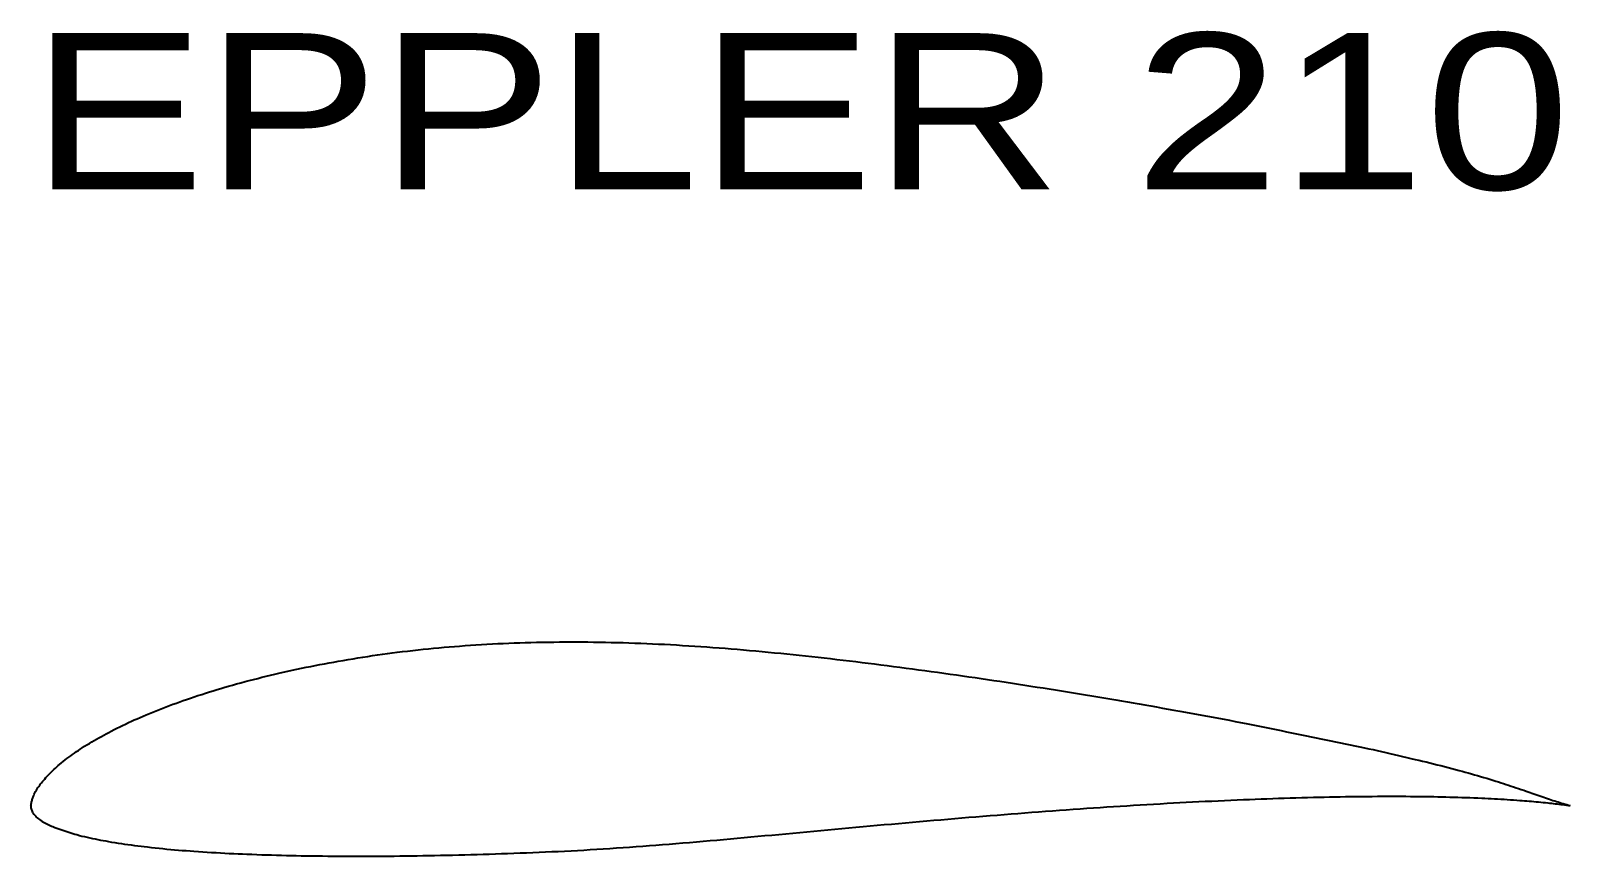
# Model space of a CAD drawing. Extents: x 0.04 to 8.04, y 0.05 to 4.34.
import ezdxf
from ezdxf.enums import TextEntityAlignment as Align

# ---------------------------------------------------------------- set-up
doc = ezdxf.new("R2010")
doc.units = 0
doc.layers.get('0').update_dxf_attribs({"linetype": 'CONTINUOUS'})

msp = doc.modelspace()

# ---------------------------------------------------------------- linework, layer by layer
at = {"color": 3, "linetype": 'CONTINUOUS'}
for points in [[(0.0386, 0.3146), (0.0397, 0.3191), (0.0408, 0.3236), (0.0419, 0.3281), (0.043, 0.3326), (0.0442, 0.3371), (0.0454, 0.3415), (0.0466, 0.346), (0.0479, 0.3504), (0.0493, 0.3548), (0.0508, 0.3591), (0.0523, 0.3634), (0.054, 0.3677), (0.057, 0.3747), (0.0603, 0.3816), (0.0639, 0.3884), (0.0676, 0.3951), (0.0717, 0.4016), (0.0759, 0.4081), (0.0803, 0.4145), (0.0848, 0.4208), (0.0895, 0.4269), (0.0943, 0.433), (0.0993, 0.4391), (0.1043, 0.445), (0.1108, 0.4525), (0.1174, 0.46), (0.1241, 0.4673), (0.1309, 0.4745), (0.1379, 0.4816), (0.1449, 0.4886), (0.1519, 0.4955), (0.1591, 0.5023), (0.1664, 0.509), (0.1737, 0.5156), (0.1811, 0.5222), (0.1886, 0.5286), (0.1979, 0.5364), (0.2073, 0.5441), (0.2168, 0.5517), (0.2264, 0.5591), (0.2361, 0.5664), (0.2459, 0.5737), (0.2558, 0.5808), (0.2657, 0.5878), (0.2758, 0.5948), (0.2859, 0.6016), (0.296, 0.6084), (0.3062, 0.615), (0.3184, 0.6228), (0.3306, 0.6305), (0.3429, 0.638), (0.3553, 0.6455), (0.3677, 0.6528), (0.3802, 0.6601), (0.3928, 0.6672), (0.4054, 0.6743), (0.418, 0.6812), (0.4307, 0.6881), (0.4435, 0.6948), (0.4563, 0.7015), (0.4711, 0.7091), (0.486, 0.7166), (0.5009, 0.724), (0.5159, 0.7312), (0.531, 0.7384), (0.5461, 0.7454), (0.5612, 0.7524), (0.5764, 0.7593), (0.5916, 0.7661), (0.6069, 0.7727), (0.6222, 0.7793), (0.6375, 0.7858), (0.6549, 0.7931), (0.6723, 0.8002), (0.6897, 0.8072), (0.7072, 0.8141), (0.7247, 0.821), (0.7422, 0.8277), (0.7598, 0.8343), (0.7774, 0.8409), (0.7951, 0.8473), (0.8128, 0.8536), (0.8305, 0.8599), (0.8483, 0.8661), (0.868, 0.8728), (0.8877, 0.8794), (0.9074, 0.886), (0.9272, 0.8924), (0.9471, 0.8987), (0.9669, 0.905), (0.9868, 0.9111), (1.0067, 0.9171), (1.0267, 0.9231), (1.0467, 0.929), (1.0667, 0.9347), (1.0867, 0.9404), (1.1085, 0.9465), (1.1304, 0.9525), (1.1523, 0.9584), (1.1742, 0.9642), (1.1961, 0.9699), (1.2181, 0.9755), (1.2401, 0.981), (1.2621, 0.9864), (1.2842, 0.9917), (1.3062, 0.9969), (1.3283, 1.0021), (1.3504, 1.0071), (1.3742, 1.0125), (1.3979, 1.0177), (1.4217, 1.0228), (1.4456, 1.0279), (1.4694, 1.0328), (1.4933, 1.0376), (1.5172, 1.0424), (1.5411, 1.047), (1.565, 1.0516), (1.589, 1.056), (1.6129, 1.0604), (1.6369, 1.0647), (1.6623, 1.0691), (1.6878, 1.0734), (1.7133, 1.0776), (1.7388, 1.0817), (1.7643, 1.0857), (1.7898, 1.0896), (1.8153, 1.0934), (1.8409, 1.0971), (1.8665, 1.1007), (1.892, 1.1042), (1.9176, 1.1075), (1.9433, 1.1108), (1.9702, 1.1142), (1.9972, 1.1174), (2.0241, 1.1205), (2.0511, 1.1235), (2.0781, 1.1264), (2.1052, 1.1291), (2.1322, 1.1318), (2.1592, 1.1344), (2.1863, 1.1368), (2.2133, 1.1391), (2.2404, 1.1414), (2.2675, 1.1435), (2.2958, 1.1456), (2.3242, 1.1476), (2.3525, 1.1494), (2.3809, 1.1512), (2.4093, 1.1528), (2.4377, 1.1544), (2.4661, 1.1558), (2.4945, 1.1571), (2.5229, 1.1583), (2.5513, 1.1594), (2.5797, 1.1604), (2.6081, 1.1613), (2.6377, 1.1621), (2.6673, 1.1628), (2.6969, 1.1635), (2.7266, 1.164), (2.7562, 1.1643), (2.7858, 1.1646), (2.8154, 1.1648), (2.845, 1.1649), (2.8746, 1.1649), (2.9042, 1.1647), (2.9338, 1.1645), (2.9634, 1.1642), (2.9941, 1.1637), (3.0248, 1.1632), (3.0555, 1.1626), (3.0862, 1.1618), (3.1169, 1.1609), (3.1476, 1.16), (3.1782, 1.1589), (3.2089, 1.1578), (3.2396, 1.1566), (3.2702, 1.1552), (3.3009, 1.1538), (3.3316, 1.1523), (3.3632, 1.1506), (3.3947, 1.1489), (3.4263, 1.147), (3.4579, 1.1451), (3.4895, 1.143), (3.521, 1.1409), (3.5526, 1.1387), (3.5841, 1.1365), (3.6157, 1.1341), (3.6472, 1.1316), (3.6787, 1.1291), (3.7102, 1.1265), (3.7425, 1.1238), (3.7748, 1.1209), (3.8071, 1.118), (3.8394, 1.1151), (3.8717, 1.112), (3.9039, 1.1089), (3.9362, 1.1057), (3.9685, 1.1025), (4.0007, 1.0991), (4.0329, 1.0958), (4.0652, 1.0923), (4.0974, 1.0888), (4.1301, 1.0852), (4.1628, 1.0816), (4.1955, 1.0778), (4.2282, 1.0741), (4.2609, 1.0702), (4.2936, 1.0664), (4.3263, 1.0624), (4.3589, 1.0585), (4.3916, 1.0544), (4.4242, 1.0504), (4.4569, 1.0463), (4.4895, 1.0421), (4.5222, 1.0379), (4.555, 1.0336), (4.5877, 1.0293), (4.6204, 1.025), (4.6531, 1.0206), (4.6857, 1.0162), (4.7184, 1.0117), (4.7511, 1.0072), (4.7838, 1.0027), (4.8164, 0.9981), (4.8491, 0.9935), (4.8817, 0.9888), (4.914, 0.9842), (4.9464, 0.9795), (4.9787, 0.9747), (5.011, 0.9699), (5.0432, 0.9651), (5.0755, 0.9603), (5.1078, 0.9554), (5.1401, 0.9505), (5.1724, 0.9455), (5.2046, 0.9406), (5.2369, 0.9355), (5.2691, 0.9305), (5.3006, 0.9255), (5.3322, 0.9205), (5.3637, 0.9155), (5.3952, 0.9105), (5.4266, 0.9054), (5.4581, 0.9003), (5.4896, 0.8951), (5.5211, 0.8899), (5.5526, 0.8847), (5.584, 0.8795), (5.6155, 0.8742), (5.6469, 0.8689), (5.6773, 0.8637), (5.7076, 0.8585), (5.7379, 0.8533), (5.7682, 0.8481), (5.7985, 0.8428), (5.8288, 0.8375), (5.8591, 0.8322), (5.8894, 0.8269), (5.9197, 0.8215), (5.9499, 0.8161), (5.9802, 0.8107), (6.0105, 0.8053), (6.0393, 0.8001), (6.068, 0.7949), (6.0968, 0.7897), (6.1255, 0.7844), (6.1542, 0.7791), (6.183, 0.7738), (6.2117, 0.7685), (6.2404, 0.7631), (6.2691, 0.7576), (6.2978, 0.7521), (6.3265, 0.7466), (6.3552, 0.7409), (6.3813, 0.7358), (6.4075, 0.7306), (6.4336, 0.7253), (6.4597, 0.72), (6.4858, 0.7147), (6.512, 0.7093), (6.5381, 0.704), (6.5642, 0.6986), (6.5903, 0.6932), (6.6164, 0.6879), (6.6425, 0.6825), (6.6687, 0.6772), (6.6938, 0.672), (6.719, 0.6669), (6.7442, 0.6618), (6.7694, 0.6567), (6.7946, 0.6516), (6.8198, 0.6464), (6.845, 0.6413), (6.8702, 0.6361), (6.8954, 0.6308), (6.9205, 0.6256)], [(6.9205, 0.6256), (6.9457, 0.6202), (6.9708, 0.6149), (6.9928, 0.6101), (7.0148, 0.6053), (7.0367, 0.6004), (7.0587, 0.5955), (7.0806, 0.5906), (7.1025, 0.5856), (7.1244, 0.5806), (7.1463, 0.5755), (7.1682, 0.5704), (7.1901, 0.5652), (7.212, 0.5601), (7.2338, 0.5548), (7.2529, 0.5503), (7.2719, 0.5457), (7.291, 0.5411), (7.31, 0.5364), (7.329, 0.5317), (7.3481, 0.527), (7.3671, 0.5222), (7.386, 0.5173), (7.405, 0.5124), (7.424, 0.5075), (7.4429, 0.5025), (7.4619, 0.4974), (7.4779, 0.493), (7.494, 0.4886), (7.51, 0.4842), (7.526, 0.4796), (7.542, 0.4751), (7.558, 0.4704), (7.574, 0.4658), (7.59, 0.461), (7.6059, 0.4563), (7.6218, 0.4514), (7.6377, 0.4465), (7.6536, 0.4416), (7.6668, 0.4374), (7.6799, 0.4332), (7.693, 0.429), (7.7061, 0.4247), (7.7192, 0.4204), (7.7323, 0.4161), (7.7454, 0.4117), (7.7585, 0.4073), (7.7715, 0.4029), (7.7846, 0.3985), (7.7976, 0.394), (7.8106, 0.3895), (7.8207, 0.3859), (7.8308, 0.3824), (7.8409, 0.3789), (7.851, 0.3753), (7.8611, 0.3718), (7.8713, 0.3683), (7.8814, 0.3648), (7.8915, 0.3613), (7.9016, 0.3579), (7.9118, 0.3544), (7.9219, 0.351), (7.9321, 0.3477), (7.941, 0.3448), (7.9499, 0.342), (7.9588, 0.3391), (7.9678, 0.3363), (7.9767, 0.3336), (7.9857, 0.3308), (7.9946, 0.3281), (8.0036, 0.3254), (8.0126, 0.3227), (8.0216, 0.32), (8.0305, 0.3173), (8.0395, 0.3146)]]:
    msp.add_lwpolyline(points, dxfattribs=at)
at = {"color": 1, "linetype": 'CONTINUOUS'}
for points in [[(0.0386, 0.3146), (0.0387, 0.3136), (0.0387, 0.3127), (0.0388, 0.3117), (0.0388, 0.3108), (0.0389, 0.3098), (0.0389, 0.3089), (0.039, 0.3079), (0.0391, 0.307), (0.0392, 0.306), (0.0393, 0.3051), (0.0394, 0.3042), (0.0395, 0.3032), (0.0405, 0.2983), (0.0419, 0.2935), (0.0436, 0.2887), (0.0457, 0.2841), (0.0482, 0.2796), (0.0509, 0.2752), (0.0539, 0.271), (0.0572, 0.2668), (0.0606, 0.2628), (0.0642, 0.259), (0.068, 0.2553), (0.0719, 0.2517), (0.078, 0.2465), (0.0843, 0.2416), (0.0908, 0.237), (0.0974, 0.2327), (0.1041, 0.2287), (0.111, 0.2249), (0.1179, 0.2213), (0.125, 0.2179), (0.1321, 0.2146), (0.1393, 0.2115), (0.1465, 0.2085), (0.1538, 0.2055), (0.1639, 0.2015), (0.1741, 0.1976), (0.1843, 0.1938), (0.1945, 0.1901), (0.2048, 0.1865), (0.2151, 0.1829), (0.2254, 0.1795), (0.2358, 0.1762), (0.2462, 0.173), (0.2566, 0.1698), (0.2671, 0.1668), (0.2776, 0.1638), (0.2911, 0.1602), (0.3046, 0.1567), (0.3183, 0.1534), (0.3319, 0.1501), (0.3456, 0.1471), (0.3593, 0.1441), (0.373, 0.1412), (0.3867, 0.1385), (0.4005, 0.1359), (0.4143, 0.1333), (0.4281, 0.1308), (0.4419, 0.1284), (0.4588, 0.1255), (0.4757, 0.1228), (0.4926, 0.1201), (0.5096, 0.1175), (0.5265, 0.115), (0.5435, 0.1126), (0.5605, 0.1103), (0.5775, 0.108), (0.5945, 0.1058), (0.6115, 0.1037), (0.6285, 0.1017), (0.6455, 0.0997), (0.6655, 0.0974), (0.6856, 0.0953), (0.7056, 0.0932), (0.7257, 0.0912), (0.7458, 0.0892), (0.7658, 0.0874), (0.7859, 0.0856), (0.806, 0.0839), (0.8261, 0.0823), (0.8462, 0.0807), (0.8663, 0.0791), (0.8864, 0.0777), (0.9094, 0.0761), (0.9324, 0.0745), (0.9553, 0.0731), (0.9783, 0.0717), (1.0013, 0.0703), (1.0243, 0.069), (1.0472, 0.0678), (1.0702, 0.0667), (1.0932, 0.0655), (1.1162, 0.0645), (1.1392, 0.0635), (1.1622, 0.0626), (1.1878, 0.0616), (1.2135, 0.0606), (1.2391, 0.0597), (1.2648, 0.0589), (1.2904, 0.0581), (1.316, 0.0574), (1.3417, 0.0567), (1.3673, 0.0561), (1.393, 0.0555), (1.4186, 0.055), (1.4443, 0.0545), (1.4699, 0.0541), (1.4979, 0.0536), (1.526, 0.0533), (1.554, 0.0529), (1.582, 0.0526), (1.61, 0.0524), (1.6381, 0.0522), (1.6661, 0.0521), (1.6941, 0.052), (1.7221, 0.0519), (1.7502, 0.0519), (1.7782, 0.0519), (1.8062, 0.052), (1.8363, 0.0521), (1.8664, 0.0523), (1.8965, 0.0525), (1.9265, 0.0528), (1.9566, 0.0531), (1.9867, 0.0535), (2.0168, 0.0539), (2.0469, 0.0543), (2.077, 0.0548), (2.107, 0.0553), (2.1371, 0.0559), (2.1672, 0.0565), (2.199, 0.0571), (2.2308, 0.0579), (2.2625, 0.0586), (2.2943, 0.0594), (2.3261, 0.0603), (2.3579, 0.0611), (2.3897, 0.0621), (2.4214, 0.063), (2.4532, 0.0641), (2.485, 0.0651), (2.5168, 0.0662), (2.5485, 0.0674), (2.5816, 0.0686), (2.6147, 0.0699), (2.6478, 0.0712), (2.6809, 0.0726), (2.714, 0.0741), (2.7471, 0.0756), (2.7802, 0.0771), (2.8133, 0.0788), (2.8464, 0.0805), (2.8795, 0.0822), (2.9125, 0.084), (2.9456, 0.0859), (2.9799, 0.0879), (3.0141, 0.09), (3.0484, 0.0922), (3.0826, 0.0945), (3.1168, 0.0968), (3.1511, 0.0991), (3.1853, 0.1016), (3.2195, 0.1041), (3.2537, 0.1066), (3.288, 0.1092), (3.3222, 0.1119), (3.3564, 0.1146), (3.3918, 0.1175), (3.4272, 0.1205), (3.4626, 0.1234), (3.4981, 0.1265), (3.5335, 0.1295), (3.5689, 0.1326), (3.6043, 0.1358), (3.6397, 0.1389), (3.6751, 0.1421), (3.7105, 0.1454), (3.7459, 0.1486), (3.7813, 0.1518), (3.8176, 0.1552), (3.854, 0.1585), (3.8903, 0.1619), (3.9266, 0.1653), (3.963, 0.1687), (3.9993, 0.172), (4.0357, 0.1754), (4.072, 0.1788), (4.1083, 0.1822), (4.1447, 0.1855), (4.181, 0.1889), (4.2173, 0.1922), (4.2541, 0.1956), (4.2908, 0.199), (4.3275, 0.2024), (4.3643, 0.2057), (4.401, 0.209), (4.4377, 0.2124), (4.4745, 0.2157), (4.5112, 0.2189), (4.548, 0.2222), (4.5847, 0.2255), (4.6214, 0.2287), (4.6582, 0.2319), (4.6948, 0.2351), (4.7314, 0.2383), (4.768, 0.2414), (4.8045, 0.2446), (4.8411, 0.2477), (4.8777, 0.2507), (4.9143, 0.2538), (4.9509, 0.2568), (4.9875, 0.2598), (5.0241, 0.2628), (5.0607, 0.2657), (5.0974, 0.2687), (5.1332, 0.2715), (5.1691, 0.2743), (5.205, 0.2771), (5.2409, 0.2798), (5.2768, 0.2825), (5.3127, 0.2852), (5.3486, 0.2878), (5.3844, 0.2904), (5.4203, 0.293), (5.4562, 0.2956), (5.4921, 0.2981), (5.528, 0.3006), (5.5627, 0.3029), (5.5973, 0.3053), (5.632, 0.3076), (5.6666, 0.3098), (5.7013, 0.3121), (5.7359, 0.3143), (5.7706, 0.3164), (5.8052, 0.3185), (5.8399, 0.3206), (5.8745, 0.3226), (5.9092, 0.3246), (5.9439, 0.3266), (5.977, 0.3284), (6.0102, 0.3302), (6.0434, 0.3319), (6.0766, 0.3336), (6.1098, 0.3353), (6.143, 0.3369), (6.1762, 0.3385), (6.2093, 0.34), (6.2425, 0.3415), (6.2757, 0.343), (6.3089, 0.3444), (6.3421, 0.3458), (6.3723, 0.347), (6.4026, 0.3482), (6.4328, 0.3493), (6.463, 0.3505), (6.4932, 0.3515), (6.5234, 0.3526), (6.5536, 0.3536), (6.5838, 0.3545), (6.6141, 0.3554), (6.6443, 0.3563), (6.6745, 0.3571), (6.7047, 0.3579), (6.7325, 0.3585), (6.7602, 0.3591), (6.788, 0.3597), (6.8157, 0.3602), (6.8434, 0.3607), (6.8712, 0.3612), (6.8989, 0.3616), (6.9267, 0.3619), (6.9544, 0.3622), (6.9822, 0.3625), (7.0099, 0.3627), (7.0377, 0.3628), (7.0621, 0.3629), (7.0866, 0.363), (7.111, 0.363), (7.1355, 0.363), (7.1599, 0.3629), (7.1844, 0.3628), (7.2088, 0.3627), (7.2333, 0.3625), (7.2578, 0.3622), (7.2822, 0.3619), (7.3067, 0.3616), (7.3311, 0.3611), (7.3518, 0.3608), (7.3726, 0.3603), (7.3933, 0.3599), (7.414, 0.3593), (7.4347, 0.3588), (7.4554, 0.3582), (7.4762, 0.3575), (7.4969, 0.3568), (7.5176, 0.356), (7.5383, 0.3552)], [(7.5383, 0.3552), (7.559, 0.3544), (7.5797, 0.3535), (7.5963, 0.3527), (7.6128, 0.3519), (7.6293, 0.351), (7.6459, 0.3502), (7.6624, 0.3492), (7.679, 0.3483), (7.6955, 0.3473), (7.712, 0.3463), (7.7286, 0.3452), (7.7451, 0.3441), (7.7616, 0.343), (7.7781, 0.3418), (7.7902, 0.3409), (7.8022, 0.34), (7.8142, 0.3391), (7.8263, 0.3381), (7.8383, 0.3371), (7.8503, 0.3361), (7.8623, 0.335), (7.8744, 0.3339), (7.8864, 0.3328), (7.8984, 0.3316), (7.9104, 0.3303), (7.9224, 0.3291), (7.9322, 0.328), (7.9419, 0.3269), (7.9517, 0.3257), (7.9615, 0.3245), (7.9712, 0.3233), (7.981, 0.3221), (7.9907, 0.3209), (8.0005, 0.3197), (8.0103, 0.3184), (8.02, 0.3171), (8.0298, 0.3159), (8.0395, 0.3146)]]:
    msp.add_lwpolyline(points, dxfattribs=at)

# ---------------------------------------------------------------- texts
at = {"color": 7}
msp.add_text('EPPLER 210', height=0.8117, dxfattribs=at).set_placement((0.0386, 3.5149), (8.0395, 3.5149), align=Align.FIT)

doc.saveas('drawing.dxf')
